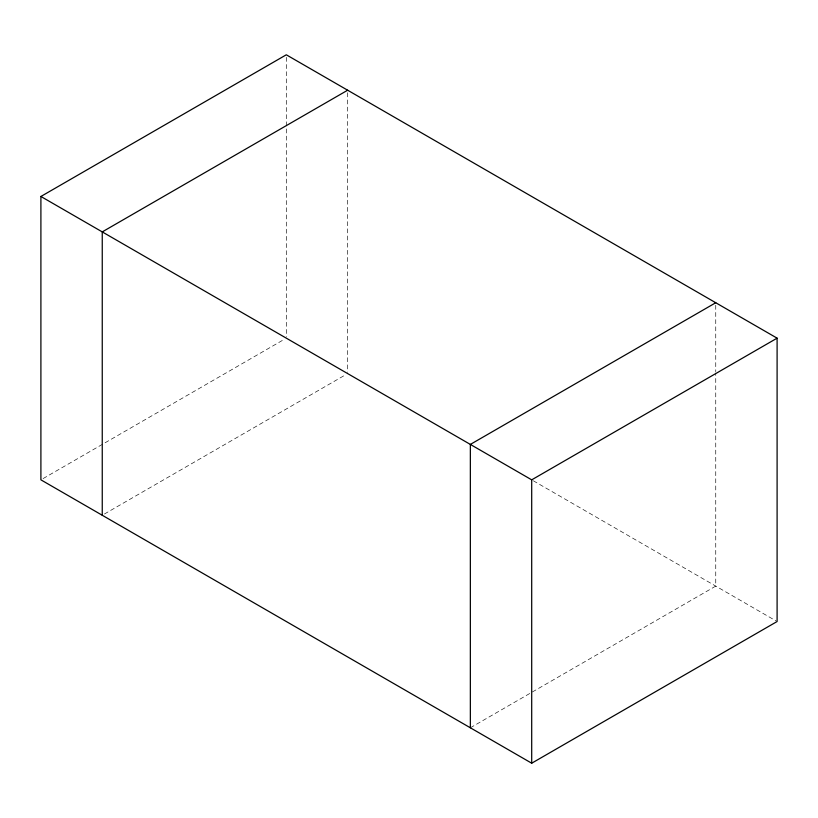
<?xml version="1.0" encoding="UTF-8"?>
<svg xmlns="http://www.w3.org/2000/svg" width="818" height="818" viewBox="0 0 818 818"><rect width="100%" height="100%" fill="white"/><g stroke="black" fill="none" stroke-linecap="round" stroke-linejoin="round"><path stroke-width="0.61" stroke-dasharray="4.09 3.07" d="M43.109 478.571L284.091 339.439M104.459 513.99L345.441 374.859M470.35 727.785L715.75 586.107L715.75 372.936M533.356 480.8L776.006 620.893M715.75 305.288L715.75 371.669M347.65 92.771L347.65 372.302M286.3 57.352L286.3 336.883"/><path stroke-width="1.23" d="M40.9 196.473L286.3 54.796L777.1 338.161L777.1 621.527L531.7 763.204L40.9 479.839L40.9 196.473L531.7 479.839L777.1 338.161M347.65 90.215L102.25 231.893L102.25 515.258M715.75 302.742L470.35 444.419L470.35 727.785M531.7 479.839L531.7 763.204"/></g></svg>
